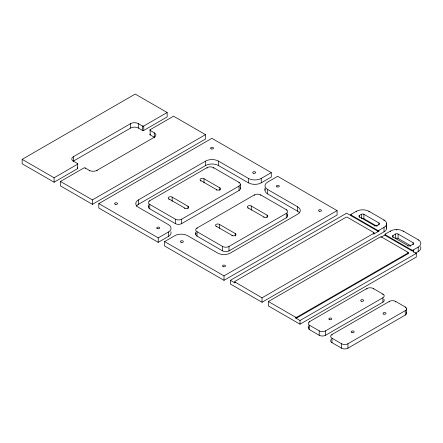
<?xml version="1.0" encoding="UTF-8"?>
<svg xmlns="http://www.w3.org/2000/svg" width="443" height="443" viewBox="0 0 443 443"><rect width="100%" height="100%" fill="white"/><g stroke="black" fill="none" stroke-linecap="round" stroke-linejoin="round"><path stroke-width="0.66" d="M148.444 207.003L148.444 204.788M195.717 234.292L195.717 232.082M240.344 188.663L240.344 184.238M287.618 215.957L287.618 213.742M406.574 313.24L406.574 308.81M167.155 112.505L143.754 126.017A0.903 0.521 0 0 1 142.474 126.017L138.321 123.619A5.421 3.129 0 0 0 130.657 123.619L73.344 156.711A5.421 3.129 0 0 0 73.344 161.136L77.497 163.533L77.497 168.694L54.09 182.211L22.15 163.772L22.15 159.342L135.215 94.066L167.155 112.505L167.155 116.93L143.754 130.441A0.903 0.521 0 0 1 142.474 130.441L138.321 128.044A5.421 3.129 0 0 0 130.657 128.044L73.344 161.136A5.421 3.129 0 0 0 73.012 161.346M22.15 159.342L54.09 177.781L77.497 164.27A0.903 0.521 0 0 0 77.497 163.533M60.481 181.469L83.882 167.958A0.903 0.521 0 0 1 85.161 167.958L89.314 170.356A5.421 3.129 0 0 0 96.978 170.356L154.291 137.264A5.421 3.129 0 0 0 154.291 132.839L150.138 130.441A0.903 0.521 0 0 1 150.138 129.705L173.545 116.193L205.486 134.633L205.486 139.058L92.415 204.339L60.481 185.899L60.481 181.469L92.415 199.909L205.486 134.633M170.887 231.667A9.032 5.216 0 0 1 168.434 236.424L158.212 242.327L98.806 208.027L98.806 203.597L211.87 138.321L271.282 172.62L271.282 177.045L261.237 182.843A9.032 5.216 0 0 1 248.462 182.843L218.438 165.51A9.032 5.216 0 0 0 205.663 165.51L138.41 204.339A9.032 5.216 0 0 0 136.189 206.444M168.434 236.424L168.434 231.999A9.032 5.216 0 0 0 168.434 224.623L138.41 207.285A9.032 5.216 0 0 1 138.41 199.909L205.663 161.086A9.032 5.216 0 0 1 218.438 161.086L248.462 178.418A9.032 5.216 0 0 0 261.237 178.418L271.282 172.62M149.767 208.847L149.767 204.417A4.519 2.608 0 0 1 149.767 200.729L207.08 167.642A4.519 2.608 0 0 1 213.471 167.642L239.021 182.394A4.519 2.608 0 0 1 239.021 186.082L239.021 190.507L181.708 223.599A4.519 2.608 0 0 1 175.317 223.599L149.767 208.847A4.519 2.608 0 0 1 148.66 206.211M149.767 204.417L175.317 219.169A4.519 2.608 0 0 0 181.708 219.169L239.021 186.082M98.806 203.597L158.212 237.897L168.434 231.999M164.602 241.585L174.824 235.687A9.032 5.216 0 0 1 187.599 235.687L217.624 253.019A9.032 5.216 0 0 0 230.399 253.019L297.652 214.19A9.032 5.216 0 0 0 297.652 206.815L267.627 189.482A9.032 5.216 0 0 1 267.627 182.106L277.667 176.308L337.079 210.608L337.079 215.032L224.008 280.314L164.602 246.015L164.602 241.585L224.008 275.884L337.079 210.608M197.041 236.136L197.041 231.711A4.519 2.608 0 0 1 197.041 228.023L254.354 194.931A4.519 2.608 0 0 1 260.739 194.931L286.294 209.683A4.519 2.608 0 0 1 286.294 213.371L286.294 217.801L228.981 250.888A4.519 2.608 0 0 1 222.591 250.888L197.041 236.136A4.519 2.608 0 0 1 196.088 233.256M197.041 231.711L222.591 246.463A4.519 2.608 0 0 0 228.981 246.463L286.294 213.371M386.146 226.373A9.032 5.216 0 0 1 384.026 231.811L262.018 302.253L230.399 284.002L230.399 280.314L346.659 213.188L349.211 214.667A1.805 1.041 0 0 0 351.039 214.921M356.238 211.344L351.133 214.296A0.903 0.521 0 0 0 351.133 215.032L351.133 215.769L377.641 231.074A0.903 0.521 0 0 0 378.92 231.074L378.92 230.338L384.026 227.386A9.032 5.216 0 0 0 384.026 220.01L369.019 211.344A9.032 5.216 0 0 0 356.238 211.344L356.238 211.898M378.92 222.962A1.805 1.041 0 0 1 378.92 224.435L377.004 225.542A1.805 1.041 0 0 1 374.446 225.542L359.434 216.876A1.805 1.041 0 0 1 359.434 215.403L361.35 214.296A1.805 1.041 0 0 1 363.908 214.296L378.92 222.962L378.92 224.989M262.018 297.829L373.809 233.289A0.903 0.521 0 0 0 373.809 232.553L347.295 217.247A0.903 0.521 0 0 0 346.022 217.247L235.045 281.316A1.229 0.709 0 0 0 234.685 281.859L262.018 297.829L262.018 302.253M373.809 233.289A0.903 0.521 0 0 1 373.809 234.026L378.92 231.074M268.408 301.517L380.194 236.977A0.903 0.521 0 0 1 381.473 236.977L407.981 252.283L407.981 253.756L297.009 317.825A1.229 0.709 0 0 1 296.074 318.035L295.553 317.93L295.553 317.194L268.408 301.517L268.408 305.941L300.027 324.198L416.287 257.078L416.287 253.39L413.734 251.912A1.805 1.041 0 0 1 413.734 250.439L413.092 250.804A0.903 0.521 0 0 1 411.818 250.804L385.305 235.499L385.305 234.026L390.416 231.074A9.032 5.216 0 0 1 403.191 231.074L418.203 239.741L418.203 240.294M380.836 237.343L385.305 234.762L411.818 250.068A0.903 0.521 0 0 0 413.092 250.068L418.203 247.116A9.032 5.216 0 0 0 418.203 239.741M413.092 242.692A1.805 1.041 0 0 1 413.092 244.171L410.539 245.643A1.805 1.041 0 0 1 407.981 245.643L392.974 236.977A1.805 1.041 0 0 1 392.974 235.499L395.527 234.026A1.805 1.041 0 0 1 398.08 234.026L413.092 242.692L413.092 244.724M295.553 317.194L296.074 317.299A1.229 0.709 0 0 0 297.009 317.088L407.981 253.019A0.903 0.521 0 0 0 407.981 252.283M415.407 253.158L418.203 251.546A9.032 5.216 0 0 0 420.584 246.596M295.553 317.93L300.027 320.51L416.287 253.39M309.607 329.73L309.607 325.306A4.519 2.608 0 0 1 309.607 321.618L366.92 288.526A4.519 2.608 0 0 1 373.311 288.526L382.89 294.058A4.519 2.608 0 0 1 382.89 297.746L382.89 302.176L325.577 335.262A4.519 2.608 0 0 1 319.193 335.262L309.607 329.73A4.519 2.608 0 0 1 308.5 327.095M309.607 325.306L319.193 330.838A4.519 2.608 0 0 0 325.577 330.838L382.89 297.746M331.968 342.638L331.968 338.214A4.519 2.608 0 0 1 331.968 334.526L389.281 301.434A4.519 2.608 0 0 1 395.665 301.434L405.251 306.966A4.519 2.608 0 0 1 405.251 310.654L405.251 315.084L347.938 348.17A4.519 2.608 0 0 1 341.547 348.17L331.968 342.638A4.519 2.608 0 0 1 331.209 339.532M331.968 338.214L341.547 343.746A4.519 2.608 0 0 0 347.938 343.746L405.251 310.654M361.549 218.62A1.805 1.041 0 0 1 363.908 218.72L376.611 226.052M395.527 234.026L395.527 238.45A1.805 1.041 0 0 1 398.08 238.45L410.783 245.787M351.133 215.032L377.641 230.338A0.903 0.521 0 0 0 378.92 230.338M265.174 189.15A9.032 5.216 0 0 0 267.627 193.907L297.652 211.245A9.032 5.216 0 0 1 299.551 212.856M150.138 129.705L150.138 134.871L154.291 137.264A5.421 3.129 0 0 1 154.624 137.474M204.001 178.723L219.828 187.86A2.259 1.307 0 0 1 219.9 189.742A2.259 1.307 0 0 1 216.638 189.704L200.812 180.567A2.259 1.307 0 0 1 200.74 178.679A2.259 1.307 0 0 1 204.001 178.723L204.001 182.87M251.275 206.012L267.101 215.148A2.259 1.307 0 0 1 267.173 217.037A2.259 1.307 0 0 1 263.906 216.992L248.08 207.856A2.259 1.307 0 0 1 248.008 205.973A2.259 1.307 0 0 1 251.275 206.012L251.275 210.165M172.15 197.113L187.982 206.25A2.259 1.307 0 0 1 188.054 208.132A2.259 1.307 0 0 1 184.786 208.094L168.96 198.951A2.259 1.307 0 0 1 168.888 197.069A2.259 1.307 0 0 1 172.15 197.113L172.15 201.26M219.423 224.402L235.25 233.539A2.259 1.307 0 0 1 235.322 235.427A2.259 1.307 0 0 1 232.06 235.383L216.228 226.246A2.259 1.307 0 0 1 216.156 224.363A2.259 1.307 0 0 1 219.423 224.402L219.423 228.272M77.237 167.808L77.497 167.958A0.903 0.521 0 0 1 77.497 168.694M230.399 280.314L234.868 282.894L234.868 282.158M234.868 282.894L234.696 282.651A1.229 0.709 0 0 1 234.984 282.091M418.203 247.116L418.203 251.546M413.734 250.439L413.734 252.283M413.092 250.068L413.092 250.804M411.818 250.068L411.818 250.804M410.539 245.643L410.539 246.197M407.981 245.643L407.981 246.197M405.251 306.966L405.251 307.52M403.191 231.074L403.191 231.628M398.08 234.026L398.08 238.45M396.806 229.546L396.806 230.1M395.665 301.434L395.665 301.988M392.974 235.499L392.974 237.531M390.416 231.074L390.416 231.628M389.281 301.434L389.281 301.988M386.673 223.698L386.673 228.123M384.026 220.01L384.026 220.564M384.026 227.386L384.026 231.811M382.89 294.058L382.89 294.612M377.641 230.338L377.641 231.074M377.004 225.542L377.004 226.096M374.446 225.542L374.446 226.096M373.809 232.553L373.809 234.026M373.311 288.526L373.311 289.08M369.019 211.344L369.019 211.898M366.92 288.526L366.92 289.08M363.908 214.296L363.908 218.72M361.35 214.296L361.35 218.72M359.434 215.403L359.434 217.43M347.938 343.746L347.938 348.17M341.547 343.746L341.547 348.17M331.968 334.526L331.968 335.08M325.577 330.838L325.577 335.262M319.193 330.838L319.193 335.262M309.607 321.618L309.607 322.172M308.284 325.677L308.284 327.886M300.027 320.51L300.027 324.198M297.652 206.815L297.652 211.245M297.009 317.088L297.009 317.825M286.294 209.683L286.294 210.237M267.627 189.482L267.627 193.907M267.101 215.148L267.101 217.363M264.98 188.009L264.98 190.219M263.906 216.992L263.906 217.546M261.237 178.418L261.237 182.843M260.739 194.931L260.739 195.485M254.354 194.931L254.354 195.485M248.462 178.418L248.462 182.843M248.08 207.856L248.08 208.409M239.021 182.394L239.021 182.948M235.25 233.539L235.25 236.03M232.06 235.383L232.06 235.936M228.981 246.463L228.981 250.888M224.008 275.884L224.008 280.314M222.591 246.463L222.591 250.888M219.828 187.86L219.828 190.346M218.438 161.086L218.438 165.51M216.638 189.704L216.638 190.257M216.228 226.246L216.228 226.799M213.471 167.642L213.471 168.196M207.08 167.642L207.08 168.196M205.663 161.086L205.663 165.51M200.812 180.567L200.812 181.115M197.041 228.023L197.041 228.577M187.982 206.25L187.982 208.459M184.786 208.094L184.786 208.642M181.708 219.169L181.708 223.599M175.317 219.169L175.317 223.599M168.96 198.951L168.96 199.505M158.212 237.897L158.212 242.327M154.291 132.839L154.291 137.817M149.767 200.729L149.767 201.283M143.754 126.017L143.754 130.441M142.474 126.017L142.474 130.441M138.41 199.909L138.41 204.339M138.321 123.619L138.321 128.044M130.657 123.619L130.657 128.044M96.978 170.356L96.978 170.909M92.415 199.909L92.415 204.339M89.314 170.356L89.314 170.909M85.161 167.958L85.161 168.512M73.344 156.711L73.344 161.689M54.09 177.781L54.09 182.211M239.973 187.627A4.519 2.608 0 0 1 239.021 190.507M287.241 214.921A4.519 2.608 0 0 1 286.294 217.801M150.138 134.871A0.903 0.521 0 0 1 150.138 134.129M406.475 312.703A4.519 2.608 0 0 1 405.251 315.084M383.843 299.296A4.519 2.608 0 0 1 382.89 302.176M385.305 234.026A0.903 0.521 0 0 0 385.305 234.762A0.903 0.521 0 0 0 385.305 235.499M407.981 253.019A0.903 0.521 0 0 1 407.981 253.756M351.133 215.769A0.903 0.521 0 0 1 351.077 215.065M383.788 314.142A1.49 0.858 0 0 0 386.025 313.395A1.49 0.858 0 0 0 383.788 312.653A1.49 0.858 0 0 0 383.788 314.142M351.936 332.532A1.49 0.858 0 0 0 354.173 331.785A1.49 0.858 0 0 0 351.936 331.043A1.49 0.858 0 0 0 351.936 332.532M361.433 301.234A1.49 0.858 0 0 0 363.664 300.487A1.49 0.858 0 0 0 361.433 299.745A1.49 0.858 0 0 0 361.433 301.234M329.581 319.625A1.49 0.858 0 0 0 331.818 318.877A1.49 0.858 0 0 0 329.581 318.129A1.49 0.858 0 0 0 329.581 319.625M211.178 148.876A1.49 0.858 0 0 0 213.532 148.267A1.49 0.858 0 0 0 211.444 147.392A1.49 0.858 0 0 0 211.178 148.876M253.468 173.263A1.49 0.858 0 0 0 255.7 172.515A1.49 0.858 0 0 0 253.468 171.773A1.49 0.858 0 0 0 253.468 173.263M115.307 204.345A1.49 0.858 0 0 0 117.545 203.597A1.49 0.858 0 0 0 115.307 202.855A1.49 0.858 0 0 0 115.307 204.345M157.47 228.688A1.49 0.858 0 0 0 159.707 227.94A1.49 0.858 0 0 0 157.47 227.198A1.49 0.858 0 0 0 157.47 228.688M319.265 211.25A1.49 0.858 0 0 0 321.496 210.503A1.49 0.858 0 0 0 319.265 209.76A1.49 0.858 0 0 0 319.265 211.25M276.975 186.857A1.49 0.858 0 0 0 279.328 186.254A1.49 0.858 0 0 0 277.24 185.379A1.49 0.858 0 0 0 276.975 186.857M223.134 266.625A1.49 0.858 0 0 0 225.493 266.016A1.49 0.858 0 0 0 223.399 265.141A1.49 0.858 0 0 0 223.134 266.625M181.104 242.332A1.49 0.858 0 0 0 183.341 241.585A1.49 0.858 0 0 0 181.104 240.842A1.49 0.858 0 0 0 181.104 242.332"/></g></svg>
